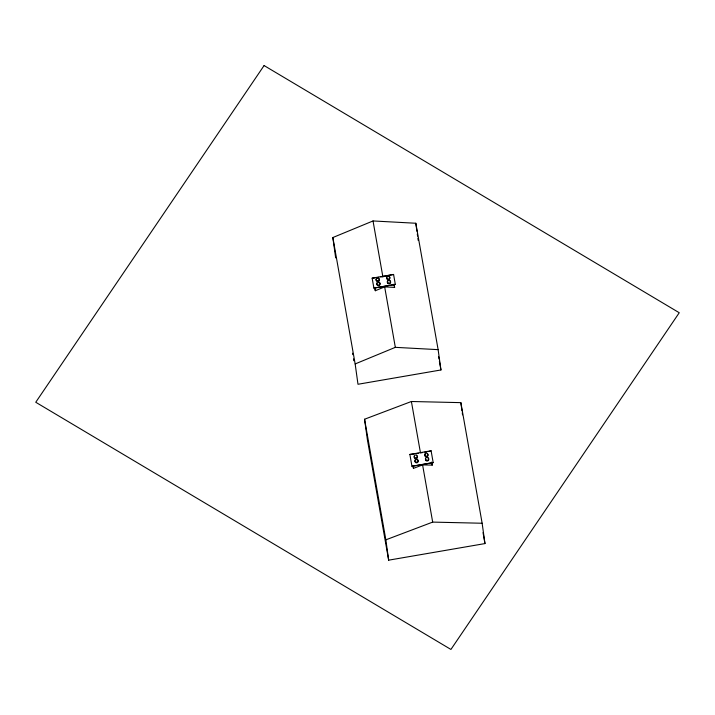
<?xml version="1.0" encoding="UTF-8"?>
<svg xmlns="http://www.w3.org/2000/svg" width="715" height="715" viewBox="0 0 715 715"><rect width="100%" height="100%" fill="white"/><g stroke="black" fill="none" stroke-linecap="round" stroke-linejoin="round"><path stroke-width="1.07" d="M332.85 237.541L373.024 220.953L415.817 223.25L438.125 349.644L440.949 369.968L357.983 384.268L355.158 363.935L332.85 237.541L335.666 257.874M374.74 287.457L375.321 290.728L384.661 286.876L394.608 287.412L394.206 284.543M355.158 363.935L395.332 347.347L438.125 349.644M364.552 419.231L411.393 401.499L460.853 402.643L482.142 523.246L484.967 543.579L388.665 560.167L367.376 439.564L364.552 419.231L385.85 539.834L388.665 560.167M413.1 466.314L413.458 468.361L422.592 464.902L432.218 465.125L431.86 462.525M385.85 539.834L432.682 522.102L482.142 523.246M372.149 278.144L393.581 274.453L395.324 284.409L373.9 288.1L372.149 278.144L374.338 278.081M376.474 277.715L378.619 277.34M380.764 276.973L393.581 274.453M409.874 454.436L431.1 450.781L433.183 462.614L411.947 466.269L409.874 454.436L414.164 454.007M416.282 453.65L418.409 453.283M420.527 452.917L422.654 452.55M424.773 452.184L426.9 451.817M429.018 451.451L431.1 450.781M483.027 532.612L484.967 543.579M438.617 356.785L439.01 358.984M439.394 361.182L440.949 369.968M431.681 462.06L432.218 465.125M394.028 284.132L394.608 287.412M411.393 401.499L420.393 452.452M422.592 464.902L432.682 522.102M373.024 220.953L382.918 277.036M384.661 286.876L395.332 347.347M352.504 353.21L352.763 354.676M353.541 358.876L353.693 359.717M353.684 359.913L353.836 360.753M460.853 402.643L461.979 410.776M462.265 412.805L462.542 414.843M415.817 223.25L416.925 231.249M417.301 233.975L417.596 236.111M417.891 238.247L418.195 240.374M433.183 462.614L411.947 466.269M395.324 284.409L373.9 288.1M413.1 465.76L413.458 468.361M374.919 287.868L375.321 290.728M378.584 278.662A1.627 1.537 -7.9 0 1 379.093 280.781A1.627 1.537 -7.9 0 1 376.85 281.29A1.627 1.537 -7.9 0 1 376.34 279.181M377.359 278.484A1.627 1.537 -7.9 0 1 378.199 278.501M378.521 282.613A1.627 1.537 -7.9 0 1 380.04 284.454A1.627 1.537 -7.9 0 1 377.833 285.58A1.627 1.537 -7.9 0 1 377.073 283.355M388.754 276.687A1.627 1.537 -7.9 0 1 389.72 278.841A1.627 1.537 -7.9 0 1 387.289 279.395A1.627 1.537 -7.9 0 1 387.173 277.045M389.881 281.022A1.627 1.537 -7.9 0 1 390.301 283.238A1.627 1.537 -7.9 0 1 387.914 283.48A1.627 1.537 -7.9 0 1 387.905 281.218M418.016 460.558A1.627 1.537 -7.9 0 1 416.729 462.82A1.627 1.537 -7.9 0 1 415.022 460.862M415.478 460.183A1.627 1.537 -7.9 0 1 415.826 459.951M417.06 459.825A1.627 1.537 -7.9 0 1 417.453 459.986M427.266 453.989A1.627 1.537 -7.9 0 1 427.606 456.322A1.627 1.537 -7.9 0 1 425.112 456.259A1.627 1.537 -7.9 0 1 425.648 453.954M417.283 456.385A1.627 1.537 -7.9 0 1 415.987 458.646A1.627 1.537 -7.9 0 1 414.289 456.688M416.327 455.652A1.627 1.537 -7.9 0 1 416.711 455.812M428.008 458.163A1.627 1.537 -7.9 0 1 428.508 460.272A1.627 1.537 -7.9 0 1 426.265 460.791A1.627 1.537 -7.9 0 1 425.765 458.673M264.085 65.557L35.75 402.259L450.924 649.443L679.25 312.741L264.085 65.557M376.751 280.629A1.627 1.537 -7.9 0 0 379.245 279.351A1.627 1.537 -7.9 0 0 376.868 277.974A1.627 1.537 -7.9 0 0 376.751 280.629M377.493 284.802A1.627 1.537 -7.9 0 0 379.987 283.524A1.627 1.537 -7.9 0 0 377.6 282.139A1.627 1.537 -7.9 0 0 377.493 284.802M387.316 278.814A1.627 1.537 -7.9 0 0 389.809 277.536A1.627 1.537 -7.9 0 0 387.423 276.151A1.627 1.537 -7.9 0 0 387.316 278.814M388.048 282.979A1.627 1.537 -7.9 0 0 390.542 281.71A1.627 1.537 -7.9 0 0 388.165 280.325A1.627 1.537 -7.9 0 0 388.048 282.979M415.621 461.944A1.627 1.537 -7.9 0 0 418.114 460.675A1.627 1.537 -7.9 0 0 415.728 459.289A1.627 1.537 -7.9 0 0 415.621 461.944M425.443 455.956A1.627 1.537 -7.9 0 0 427.936 454.677A1.627 1.537 -7.9 0 0 425.55 453.292A1.627 1.537 -7.9 0 0 425.443 455.956M426.176 460.129A1.627 1.537 -7.9 0 0 428.669 458.851A1.627 1.537 -7.9 0 0 426.292 457.466A1.627 1.537 -7.9 0 0 426.176 460.129M414.879 457.779A1.627 1.537 -7.9 0 0 417.372 456.501A1.627 1.537 -7.9 0 0 414.995 455.115A1.627 1.537 -7.9 0 0 414.879 457.779"/></g></svg>
